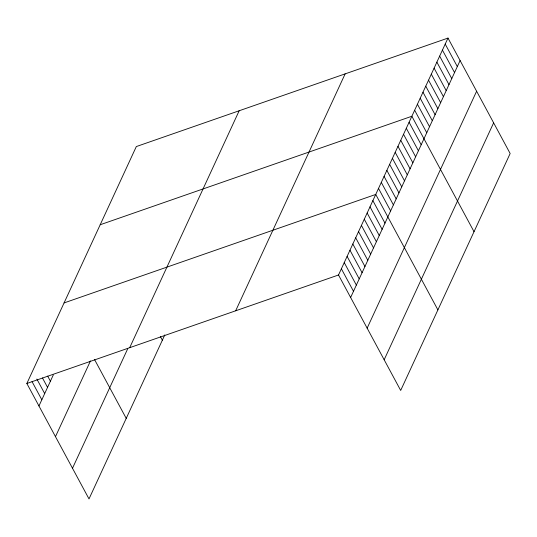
<?xml version="1.0" encoding="UTF-8"?>
<svg xmlns="http://www.w3.org/2000/svg" width="537" height="537" viewBox="0 0 537 537"><rect width="100%" height="100%" fill="white"/><g stroke="black" fill="none" stroke-linecap="round" stroke-linejoin="round"><path stroke-width="0.81" d="M164.785 334.927L89.008 498.927L26.85 383.485L136.317 146.561L447.992 38.073L510.15 153.515L400.683 390.439L338.518 274.991L447.992 38.073M38.959 405.972L53.277 374.994M55.479 436.648L90.471 360.918M72.495 468.251L127.779 348.607M129.699 347.681L239.173 110.756M235.669 310.795L345.137 73.871M350.627 297.485L460.102 60.56M367.147 328.161L476.614 91.236M384.163 359.763L493.631 122.839M100.197 224.748L411.866 116.254L474.023 231.702M64.071 302.928L375.739 194.441L437.897 309.883M26.85 383.485L338.518 274.991M445.213 44.088L457.323 66.575M442.434 50.102L454.544 72.589M439.655 56.116L451.765 78.603M436.876 62.131L448.986 84.618M434.097 68.145L446.207 90.632M431.318 74.16L443.428 96.647M428.539 80.174L440.649 102.661M425.76 86.182L437.87 108.675M422.981 92.196L435.091 114.69M420.202 98.211L432.312 120.704M417.424 104.225L429.533 126.719M414.645 110.239L426.754 132.733M409.087 122.268L421.196 144.762M406.308 128.283L418.417 150.776M403.529 134.297L415.638 156.791M400.75 140.311L412.859 162.805M397.971 146.326L410.08 168.819M395.192 152.34L407.301 174.834M392.413 158.355L404.522 180.848M389.634 164.369L401.743 186.863M386.855 170.383L398.964 192.877M384.076 176.398L396.185 198.885M381.297 182.412L393.406 204.899M378.518 188.427L390.627 210.913M372.873 200.637L384.982 223.13M370.013 206.832L382.122 229.326M367.147 213.028L379.256 235.521M364.287 219.224L376.397 241.717M361.421 225.419L373.53 247.913M358.562 231.622L370.671 254.108M355.695 237.817L367.805 260.304M352.836 244.013L364.945 266.5M349.97 250.208L362.079 272.695M347.11 256.404L359.219 278.898M344.244 262.6L356.353 285.093M341.384 268.795L353.494 291.289M160.388 336.538L162.355 340.19M94.586 359.609L126.229 418.377M47.679 376.108L50.411 381.189M42.47 377.954L47.551 387.385M36.872 379.068L44.685 393.581M32.059 381.639L41.826 399.776"/></g></svg>
